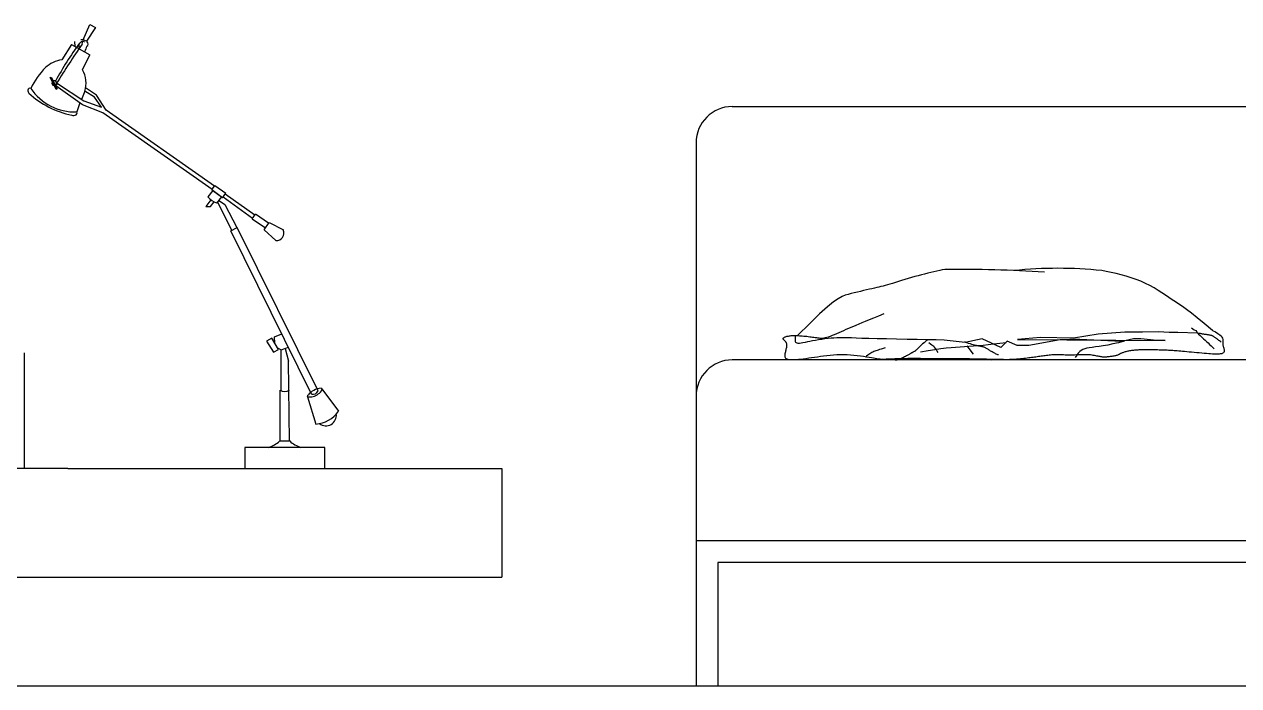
# Model space of a CAD drawing. Header units: inches. Extents: x 11.2 to 54.2, y 16.2 to 41.
# Drawn here: x 22.765 to 24.443, y 34.287 to 35.2 of the extents above; entities that cross this region are included whole.
import ezdxf

# ---------------------------------------------------------------- set-up
doc = ezdxf.new("R2010")
doc.units = ezdxf.units.IN
doc.header["$MEASUREMENT"] = 0
doc.layers.add('1', color=1, linetype='Continuous')
doc.layers.add('4', color=4, linetype='Continuous')

msp = doc.modelspace()

# ---------------------------------------------------------------- linework, layer by layer
at = {"layer": '1'}
for p, q in [((22.8461, 35.1788), (22.8554, 35.2002)), ((22.8554, 35.2002), (22.8633, 35.196)), ((22.8633, 35.196), (22.8509, 35.1768)), ((22.8299, 35.1722), (22.8167, 35.151)), ((22.8299, 35.1722), (22.8552, 35.1583)), ((22.8349, 35.1695), (22.8347, 35.1767)), ((22.8453, 35.1373), (22.8552, 35.1583)), ((22.8005, 35.1266), (22.802, 35.1274)), ((22.8089, 35.1101), (22.8005, 35.1266)), ((22.802, 35.1274), (22.8103, 35.1109)), ((22.8082, 35.1154), (22.8107, 35.1186)), ((22.8451, 35.0889), (22.8082, 35.1154)), ((22.8107, 35.1186), (22.8471, 35.0944)), ((22.8103, 35.1109), (22.8089, 35.1101)), ((22.8483, 35.1078), (22.844, 35.0964)), ((22.8616, 35.0997), (22.8483, 35.1078)), ((22.8647, 35.1026), (22.8492, 35.1125)), ((22.8715, 35.0856), (22.8616, 35.0997)), ((22.8781, 35.0817), (22.8647, 35.1026)), ((22.8414, 35.0916), (22.8372, 35.0793)), ((22.8735, 35.0782), (22.8451, 35.0889)), ((22.8471, 35.0944), (22.8715, 35.0856)), ((23.0275, 34.9766), (22.8781, 35.0817)), ((23.7433, 35.0867), (25.1433, 35.0867)), ((23.0242, 34.9722), (22.8735, 35.0782)), ((23.6933, 35.0367), (23.6933, 34.2867)), ((23.0255, 34.9705), (23.0184, 34.9619)), ((23.0238, 34.9717), (23.0282, 34.9774)), ((23.0387, 34.9608), (23.0238, 34.9717)), ((23.0255, 34.9705), (23.0371, 34.9619)), ((23.0282, 34.9774), (23.0433, 34.9671)), ((23.0387, 34.9608), (23.0433, 34.9671)), ((23.0426, 34.9662), (23.0836, 34.9373)), ((23.0228, 34.9578), (23.0158, 34.9488)), ((23.0158, 34.9488), (23.0223, 34.9487)), ((23.0223, 34.9487), (23.0273, 34.9549)), ((23.0371, 34.9619), (23.0302, 34.9534)), ((23.0518, 34.9159), (23.0316, 34.9551)), ((23.0334, 34.9573), (23.042, 34.9513)), ((23.0395, 34.9619), (23.0803, 34.9326)), ((23.042, 34.9513), (23.0586, 34.9194)), ((23.0795, 34.9315), (23.0842, 34.9382)), ((23.0795, 34.9315), (23.098, 34.919)), ((23.1024, 34.9255), (23.0842, 34.9382)), ((23.0503, 34.9152), (23.0589, 34.9196)), ((23.1619, 34.6896), (23.0503, 34.9152)), ((23.1707, 34.694), (23.0589, 34.9196)), ((23.0963, 34.9164), (23.1031, 34.9264)), ((23.0963, 34.9164), (23.1124, 34.9016)), ((23.1031, 34.9264), (23.1228, 34.9163)), ((23.9817, 34.8476), (23.9772, 34.8463)), ((23.9863, 34.849), (23.9817, 34.8476)), ((23.9909, 34.8504), (23.9863, 34.849)), ((23.9955, 34.8517), (23.9909, 34.8504)), ((24.0002, 34.853), (23.9955, 34.8517)), ((24.0047, 34.8542), (24.0002, 34.853)), ((24.0092, 34.8553), (24.0047, 34.8542)), ((24.0136, 34.8564), (24.0092, 34.8553)), ((24.0179, 34.8574), (24.0136, 34.8564)), ((24.0221, 34.8584), (24.0179, 34.8574)), ((24.0261, 34.8593), (24.0221, 34.8584)), ((24.03, 34.8601), (24.0261, 34.8593)), ((24.0336, 34.8609), (24.03, 34.8601)), ((24.0372, 34.8616), (24.0336, 34.8609)), ((24.2602, 34.8589), (24.2539, 34.86)), ((24.2668, 34.8576), (24.2602, 34.8589)), ((24.2737, 34.8561), (24.2668, 34.8576)), ((24.2807, 34.8544), (24.2737, 34.8561)), ((24.2877, 34.8525), (24.2807, 34.8544)), ((24.2947, 34.8503), (24.2877, 34.8525)), ((24.3016, 34.8479), (24.2947, 34.8503)), ((24.3082, 34.8453), (24.3016, 34.8479)), ((23.9162, 34.8304), (23.9119, 34.8294)), ((23.9205, 34.8314), (23.9162, 34.8304)), ((23.9248, 34.8324), (23.9205, 34.8314)), ((23.9289, 34.8334), (23.9248, 34.8324)), ((23.9328, 34.8342), (23.9289, 34.8334)), ((23.9364, 34.8351), (23.9328, 34.8342)), ((23.9398, 34.8358), (23.9364, 34.8351)), ((23.9429, 34.8365), (23.9398, 34.8358)), ((23.9459, 34.8372), (23.9429, 34.8365)), ((23.9488, 34.8379), (23.9459, 34.8372)), ((23.9517, 34.8387), (23.9488, 34.8379)), ((23.9547, 34.8395), (23.9517, 34.8387)), ((23.9578, 34.8404), (23.9547, 34.8395)), ((23.9611, 34.8413), (23.9578, 34.8404)), ((23.9648, 34.8424), (23.9611, 34.8413)), ((23.9687, 34.8436), (23.9648, 34.8424)), ((23.9729, 34.8449), (23.9687, 34.8436)), ((23.9772, 34.8463), (23.9729, 34.8449)), ((24.3146, 34.8424), (24.3082, 34.8453)), ((24.3206, 34.8393), (24.3146, 34.8424)), ((24.3263, 34.8361), (24.3206, 34.8393)), ((24.3318, 34.8328), (24.3263, 34.8361)), ((24.337, 34.8294), (24.3318, 34.8328)), ((23.8832, 34.8167), (23.8748, 34.8098)), ((23.8898, 34.8213), (23.8832, 34.8167)), ((23.895, 34.8242), (23.8898, 34.8213)), ((23.8994, 34.826), (23.895, 34.8242)), ((23.9035, 34.8272), (23.8994, 34.826)), ((23.9077, 34.8283), (23.9035, 34.8272)), ((23.9119, 34.8294), (23.9077, 34.8283)), ((24.342, 34.8261), (24.337, 34.8294)), ((24.3468, 34.8229), (24.342, 34.8261)), ((24.3514, 34.8198), (24.3468, 34.8229)), ((24.3558, 34.8169), (24.3514, 34.8198)), ((24.3604, 34.8139), (24.3558, 34.8169)), ((24.3654, 34.8104), (24.3604, 34.8139)), ((23.864, 34.8002), (23.8504, 34.7872)), ((23.8748, 34.8098), (23.864, 34.8002)), ((23.9389, 34.795), (23.9457, 34.7978)), ((23.9457, 34.7978), (23.9533, 34.801)), ((24.3711, 34.8063), (24.3654, 34.8104)), ((24.3778, 34.8013), (24.3711, 34.8063)), ((24.3858, 34.7949), (24.3778, 34.8013)), ((23.8504, 34.7872), (23.8334, 34.7702)), ((23.9009, 34.779), (23.9043, 34.7805)), ((23.9043, 34.7805), (23.9076, 34.7819)), ((23.9076, 34.7819), (23.9111, 34.7834)), ((23.9111, 34.7834), (23.9147, 34.7849)), ((23.9147, 34.7849), (23.9186, 34.7866)), ((23.9186, 34.7866), (23.9229, 34.7884)), ((23.9229, 34.7884), (23.9276, 34.7903)), ((23.9276, 34.7903), (23.933, 34.7925)), ((23.933, 34.7925), (23.9389, 34.795)), ((24.3955, 34.7871), (24.3858, 34.7949)), ((24.407, 34.7774), (24.3955, 34.7871)), ((23.1067, 34.7667), (23.0993, 34.7626)), ((23.0993, 34.7626), (23.109, 34.7475)), ((23.1162, 34.7513), (23.1067, 34.7667)), ((23.1107, 34.7684), (23.1209, 34.7726)), ((23.111, 34.7597), (23.1107, 34.7684)), ((23.8137, 34.7662), (23.8138, 34.7666)), ((23.8137, 34.7659), (23.8137, 34.7662)), ((23.8138, 34.7655), (23.8137, 34.7659)), ((23.8138, 34.7666), (23.814, 34.767)), ((23.814, 34.7651), (23.8138, 34.7655)), ((23.814, 34.767), (23.8144, 34.7673)), ((23.8142, 34.7647), (23.814, 34.7651)), ((23.8146, 34.7644), (23.8142, 34.7647)), ((23.8144, 34.7673), (23.8149, 34.7677)), ((23.815, 34.764), (23.8146, 34.7644)), ((23.8149, 34.7677), (23.8155, 34.768)), ((23.8154, 34.7636), (23.815, 34.764)), ((23.8158, 34.7632), (23.8154, 34.7636)), ((23.8155, 34.768), (23.8162, 34.7684)), ((23.8163, 34.7627), (23.8158, 34.7632)), ((23.8162, 34.7684), (23.817, 34.7687)), ((23.8167, 34.7623), (23.8163, 34.7627)), ((23.817, 34.7687), (23.8179, 34.769)), ((23.8179, 34.769), (23.8189, 34.7693)), ((23.8189, 34.7693), (23.82, 34.7695)), ((23.82, 34.7695), (23.8211, 34.7697)), ((23.8211, 34.7697), (23.8223, 34.7699)), ((23.8223, 34.7699), (23.8235, 34.7701)), ((23.8235, 34.7701), (23.8249, 34.7702)), ((23.8249, 34.7702), (23.8263, 34.7702)), ((23.8263, 34.7702), (23.8277, 34.7703)), ((23.8277, 34.7703), (23.8293, 34.7703)), ((23.8293, 34.7703), (23.8309, 34.7703)), ((23.8309, 34.7703), (23.8326, 34.7702)), ((23.8326, 34.7702), (23.8343, 34.7702)), ((23.8343, 34.7702), (23.8362, 34.7701)), ((23.8362, 34.7701), (23.8381, 34.77)), ((23.8381, 34.77), (23.8401, 34.7698)), ((23.8401, 34.7698), (23.8422, 34.7697)), ((23.8422, 34.7697), (23.8443, 34.7695)), ((23.8443, 34.7695), (23.8464, 34.7693)), ((23.8464, 34.7693), (23.8484, 34.7691)), ((23.8484, 34.7691), (23.8505, 34.7688)), ((23.8505, 34.7688), (23.8525, 34.7686)), ((23.8525, 34.7686), (23.8544, 34.7683)), ((23.8544, 34.7683), (23.8562, 34.768)), ((23.8562, 34.768), (23.8579, 34.7677)), ((23.8579, 34.7677), (23.8596, 34.7675)), ((23.8596, 34.7675), (23.8612, 34.7672)), ((23.8612, 34.7672), (23.8628, 34.767)), ((23.8628, 34.767), (23.8644, 34.7669)), ((23.8644, 34.7669), (23.8661, 34.7668)), ((23.8661, 34.7668), (23.8679, 34.7669)), ((23.8679, 34.7669), (23.8697, 34.7671)), ((23.8697, 34.7671), (23.8718, 34.7675)), ((23.8718, 34.7675), (23.874, 34.768)), ((23.874, 34.768), (23.8764, 34.7687)), ((23.8764, 34.7687), (23.879, 34.7696)), ((23.879, 34.7696), (23.8818, 34.7707)), ((23.8818, 34.7707), (23.8848, 34.7719)), ((23.8848, 34.7719), (23.8878, 34.7732)), ((23.8878, 34.7732), (23.891, 34.7746)), ((23.891, 34.7746), (23.8943, 34.776)), ((23.8943, 34.776), (23.8976, 34.7775)), ((23.8976, 34.7775), (23.9009, 34.779)), ((24.407, 34.7774), (24.4113, 34.7753)), ((24.4113, 34.7753), (24.4146, 34.7733)), ((24.4146, 34.7733), (24.4171, 34.7715)), ((24.4171, 34.7715), (24.4189, 34.7698)), ((24.4189, 34.7698), (24.4201, 34.7681)), ((24.4201, 34.7681), (24.4208, 34.7666)), ((24.4208, 34.7666), (24.4211, 34.7651)), ((24.4211, 34.7651), (24.4212, 34.7637)), ((24.4212, 34.7637), (24.4212, 34.7623)), ((22.7647, 34.7467), (22.7647, 34.5867)), ((23.109, 34.7475), (23.1162, 34.7513)), ((23.1147, 34.7536), (23.1198, 34.7506)), ((23.1198, 34.7506), (23.1299, 34.7543)), ((23.1198, 34.6941), (23.1198, 34.7506)), ((23.1255, 34.7527), (23.1301, 34.7351)), ((23.8166, 34.7456), (23.8169, 34.7468)), ((23.8171, 34.7619), (23.8167, 34.7623)), ((23.8169, 34.7468), (23.8172, 34.7481)), ((23.8175, 34.7614), (23.8171, 34.7619)), ((23.8172, 34.7481), (23.8175, 34.7494)), ((23.8178, 34.7609), (23.8175, 34.7614)), ((23.8175, 34.7494), (23.8178, 34.7506)), ((23.8181, 34.7603), (23.8178, 34.7609)), ((23.8178, 34.7506), (23.818, 34.7519)), ((23.818, 34.7519), (23.8183, 34.7531)), ((23.8184, 34.7597), (23.8181, 34.7603)), ((23.8183, 34.7531), (23.8185, 34.7543)), ((23.8186, 34.759), (23.8184, 34.7597)), ((23.8185, 34.7543), (23.8187, 34.7554)), ((23.8187, 34.7582), (23.8186, 34.759)), ((23.8188, 34.7574), (23.8187, 34.7582)), ((23.8187, 34.7554), (23.8188, 34.7564)), ((23.8188, 34.7564), (23.8188, 34.7574)), ((24.2805, 34.7457), (24.2799, 34.7454)), ((24.2812, 34.7461), (24.2805, 34.7457)), ((24.2821, 34.7464), (24.2812, 34.7461)), ((24.283, 34.7467), (24.2821, 34.7464)), ((24.284, 34.7471), (24.283, 34.7467)), ((24.285, 34.7474), (24.284, 34.7471)), ((24.2862, 34.7477), (24.285, 34.7474)), ((24.2874, 34.748), (24.2862, 34.7477)), ((24.2886, 34.7484), (24.2874, 34.748)), ((24.2898, 34.7486), (24.2886, 34.7484)), ((24.2911, 34.7489), (24.2898, 34.7486)), ((24.2924, 34.7492), (24.2911, 34.7489)), ((24.2937, 34.7494), (24.2924, 34.7492)), ((24.295, 34.7496), (24.2937, 34.7494)), ((24.2964, 34.7498), (24.295, 34.7496)), ((24.2978, 34.7499), (24.2964, 34.7498)), ((24.2992, 34.7501), (24.2978, 34.7499)), ((24.3007, 34.7502), (24.2992, 34.7501)), ((24.3022, 34.7503), (24.3007, 34.7502)), ((24.3038, 34.7504), (24.3022, 34.7503)), ((24.3054, 34.7505), (24.3038, 34.7504)), ((24.3071, 34.7506), (24.3054, 34.7505)), ((24.3088, 34.7506), (24.3071, 34.7506)), ((24.3106, 34.7507), (24.3088, 34.7506)), ((24.3125, 34.7507), (24.3106, 34.7507)), ((24.3144, 34.7507), (24.3125, 34.7507)), ((24.3163, 34.7507), (24.3144, 34.7507)), ((24.3183, 34.7507), (24.3163, 34.7507)), ((24.3204, 34.7507), (24.3183, 34.7507)), ((24.3224, 34.7507), (24.3204, 34.7507)), ((24.3246, 34.7507), (24.3224, 34.7507)), ((24.3267, 34.7506), (24.3246, 34.7507)), ((24.3289, 34.7506), (24.3267, 34.7506)), ((24.3311, 34.7505), (24.3289, 34.7506)), ((24.3333, 34.7504), (24.3311, 34.7505)), ((24.3355, 34.7503), (24.3333, 34.7504)), ((24.3377, 34.7503), (24.3355, 34.7503)), ((24.3399, 34.7502), (24.3377, 34.7503)), ((24.3421, 34.7501), (24.3399, 34.7502)), ((24.3442, 34.75), (24.3421, 34.7501)), ((24.3462, 34.7499), (24.3442, 34.75)), ((24.3482, 34.7498), (24.3462, 34.7499)), ((24.3502, 34.7497), (24.3482, 34.7498)), ((24.3521, 34.7495), (24.3502, 34.7497)), ((24.3541, 34.7494), (24.3521, 34.7495)), ((24.3562, 34.7493), (24.3541, 34.7494)), ((24.3584, 34.7491), (24.3562, 34.7493)), ((24.3606, 34.7489), (24.3584, 34.7491)), ((24.3631, 34.7487), (24.3606, 34.7489)), ((24.3657, 34.7485), (24.3631, 34.7487)), ((24.3685, 34.7483), (24.3657, 34.7485)), ((24.3715, 34.748), (24.3685, 34.7483)), ((24.3748, 34.7476), (24.3715, 34.748)), ((24.3782, 34.7473), (24.3748, 34.7476)), ((24.3817, 34.747), (24.3782, 34.7473)), ((24.3852, 34.7466), (24.3817, 34.747)), ((24.3887, 34.7463), (24.3852, 34.7466)), ((24.3922, 34.7459), (24.3887, 34.7463)), ((24.3956, 34.7456), (24.3922, 34.7459)), ((24.3988, 34.7454), (24.3956, 34.7456)), ((24.4213, 34.7459), (24.4206, 34.7456)), ((24.4212, 34.7623), (24.4211, 34.761)), ((24.4211, 34.761), (24.4212, 34.7598)), ((24.4212, 34.7598), (24.4213, 34.7585)), ((24.4213, 34.7585), (24.4215, 34.7573)), ((24.4219, 34.7463), (24.4213, 34.7459)), ((24.4215, 34.7573), (24.4217, 34.7562)), ((24.4217, 34.7562), (24.422, 34.7551)), ((24.4224, 34.7467), (24.4219, 34.7463)), ((24.422, 34.7551), (24.4223, 34.7541)), ((24.4223, 34.7541), (24.4225, 34.7531)), ((24.4228, 34.7472), (24.4224, 34.7467)), ((24.4225, 34.7531), (24.4228, 34.7521)), ((24.4228, 34.7521), (24.423, 34.7513)), ((24.423, 34.7477), (24.4228, 34.7472)), ((24.423, 34.7513), (24.4232, 34.7504)), ((24.4232, 34.7483), (24.423, 34.7477)), ((24.4232, 34.7504), (24.4233, 34.7497)), ((24.4233, 34.749), (24.4232, 34.7483)), ((24.4233, 34.7497), (24.4233, 34.749)), ((23.1312, 34.6247), (23.1301, 34.7351)), ((25.1433, 34.7367), (23.7433, 34.7367)), ((23.8163, 34.7433), (23.8164, 34.7444)), ((23.8163, 34.7422), (23.8163, 34.7433)), ((23.8163, 34.7412), (23.8163, 34.7422)), ((23.8165, 34.7403), (23.8163, 34.7412)), ((23.8164, 34.7444), (23.8166, 34.7456)), ((23.8169, 34.7395), (23.8165, 34.7403)), ((23.8175, 34.7387), (23.8169, 34.7395)), ((23.8183, 34.7381), (23.8175, 34.7387)), ((23.8193, 34.7376), (23.8183, 34.7381)), ((23.8206, 34.7372), (23.8193, 34.7376)), ((23.8222, 34.7369), (23.8206, 34.7372)), ((23.8242, 34.7367), (23.8222, 34.7369)), ((23.8264, 34.7367), (23.8242, 34.7367)), ((23.829, 34.7367), (23.8264, 34.7367)), ((23.8317, 34.7369), (23.829, 34.7367)), ((23.8348, 34.7372), (23.8317, 34.7369)), ((23.838, 34.7375), (23.8348, 34.7372)), ((23.8415, 34.7379), (23.838, 34.7375)), ((23.8451, 34.7384), (23.8415, 34.7379)), ((23.8489, 34.7389), (23.8451, 34.7384)), ((23.8528, 34.7394), (23.8489, 34.7389)), ((23.8569, 34.7401), (23.8528, 34.7394)), ((23.861, 34.7407), (23.8569, 34.7401)), ((23.8652, 34.7413), (23.861, 34.7407)), ((23.8695, 34.7419), (23.8652, 34.7413)), ((23.874, 34.7424), (23.8695, 34.7419)), ((23.8784, 34.7429), (23.874, 34.7424)), ((23.883, 34.7433), (23.8784, 34.7429)), ((23.8876, 34.7436), (23.883, 34.7433)), ((23.8923, 34.7438), (23.8876, 34.7436)), ((23.8971, 34.7438), (23.8923, 34.7438)), ((23.9019, 34.7436), (23.8971, 34.7438)), ((23.9067, 34.7433), (23.9019, 34.7436)), ((23.9114, 34.7429), (23.9067, 34.7433)), ((23.916, 34.7424), (23.9114, 34.7429)), ((23.9205, 34.7418), (23.916, 34.7424)), ((23.9248, 34.7412), (23.9205, 34.7418)), ((23.9287, 34.7406), (23.9248, 34.7412)), ((23.9324, 34.74), (23.9287, 34.7406)), ((23.9357, 34.7394), (23.9324, 34.74)), ((23.9386, 34.7389), (23.9357, 34.7394)), ((23.941, 34.7385), (23.9386, 34.7389)), ((23.943, 34.7381), (23.941, 34.7385)), ((23.9447, 34.7379), (23.943, 34.7381)), ((23.9463, 34.7377), (23.9447, 34.7379)), ((23.9476, 34.7376), (23.9463, 34.7377)), ((23.949, 34.7375), (23.9476, 34.7376)), ((23.9504, 34.7375), (23.949, 34.7375)), ((23.952, 34.7375), (23.9504, 34.7375)), ((23.9538, 34.7375), (23.952, 34.7375)), ((23.9559, 34.7376), (23.9538, 34.7375)), ((23.9585, 34.7377), (23.9559, 34.7376)), ((23.9613, 34.7378), (23.9585, 34.7377)), ((23.9645, 34.7379), (23.9613, 34.7378)), ((23.9679, 34.738), (23.9645, 34.7379)), ((23.9714, 34.7382), (23.9679, 34.738)), ((23.9751, 34.7383), (23.9714, 34.7382)), ((23.9787, 34.7384), (23.9751, 34.7383)), ((23.9823, 34.7384), (23.9787, 34.7384)), ((23.9859, 34.7385), (23.9823, 34.7384)), ((23.9892, 34.7386), (23.9859, 34.7385)), ((23.9923, 34.7386), (23.9892, 34.7386)), ((23.9953, 34.7386), (23.9923, 34.7386)), ((23.9981, 34.7386), (23.9953, 34.7386)), ((24.0009, 34.7385), (23.9981, 34.7386)), ((24.0036, 34.7385), (24.0009, 34.7385)), ((24.0063, 34.7384), (24.0036, 34.7385)), ((24.0092, 34.7384), (24.0063, 34.7384)), ((24.0121, 34.7383), (24.0092, 34.7384)), ((24.0152, 34.7383), (24.0121, 34.7383)), ((24.0186, 34.7382), (24.0152, 34.7383)), ((24.0222, 34.7382), (24.0186, 34.7382)), ((24.0261, 34.7382), (24.0222, 34.7382)), ((24.0303, 34.7382), (24.0261, 34.7382)), ((24.0347, 34.7382), (24.0303, 34.7382)), ((24.0393, 34.7382), (24.0347, 34.7382)), ((24.0441, 34.7382), (24.0393, 34.7382)), ((24.0492, 34.7382), (24.0441, 34.7382)), ((24.0544, 34.7382), (24.0492, 34.7382)), ((24.0598, 34.7382), (24.0544, 34.7382)), ((24.0654, 34.7381), (24.0598, 34.7382)), ((24.0711, 34.738), (24.0654, 34.7381)), ((24.0769, 34.7379), (24.0711, 34.738)), ((24.0828, 34.7378), (24.0769, 34.7379)), ((24.0887, 34.7377), (24.0828, 34.7378)), ((24.0947, 34.7376), (24.0887, 34.7377)), ((24.1007, 34.7374), (24.0947, 34.7376)), ((24.1067, 34.7373), (24.1007, 34.7374)), ((24.1058, 34.7366), (24.1011, 34.7365)), ((24.1104, 34.7366), (24.1058, 34.7366)), ((24.1125, 34.7372), (24.1067, 34.7373)), ((24.1148, 34.7367), (24.1104, 34.7366)), ((24.1183, 34.7371), (24.1125, 34.7372)), ((24.1189, 34.7368), (24.1148, 34.7367)), ((24.124, 34.737), (24.1183, 34.7371)), ((24.1228, 34.7369), (24.1189, 34.7368)), ((24.1265, 34.7371), (24.1228, 34.7369)), ((24.1295, 34.737), (24.124, 34.737)), ((24.1299, 34.7372), (24.1265, 34.7371)), ((24.1348, 34.737), (24.1295, 34.737)), ((24.1331, 34.7374), (24.1299, 34.7372)), ((24.1361, 34.7376), (24.1331, 34.7374)), ((24.1399, 34.7369), (24.1348, 34.737)), ((24.1389, 34.7379), (24.1361, 34.7376)), ((24.1416, 34.7381), (24.1389, 34.7379)), ((24.1449, 34.737), (24.1399, 34.7369)), ((24.1441, 34.7383), (24.1416, 34.7381)), ((24.1464, 34.7386), (24.1441, 34.7383)), ((24.1487, 34.7388), (24.1464, 34.7386)), ((24.1509, 34.7391), (24.1487, 34.7388)), ((24.153, 34.7394), (24.1509, 34.7391)), ((24.1551, 34.7396), (24.153, 34.7394)), ((24.1571, 34.7399), (24.1551, 34.7396)), ((24.159, 34.7402), (24.1571, 34.7399)), ((24.161, 34.7404), (24.159, 34.7402)), ((24.1629, 34.7407), (24.161, 34.7404)), ((24.1648, 34.741), (24.1629, 34.7407)), ((24.1666, 34.7412), (24.1648, 34.741)), ((24.1685, 34.7415), (24.1666, 34.7412)), ((24.1703, 34.7418), (24.1685, 34.7415)), ((24.1722, 34.742), (24.1703, 34.7418)), ((24.174, 34.7423), (24.1722, 34.742)), ((24.1758, 34.7425), (24.174, 34.7423)), ((24.1777, 34.7428), (24.1758, 34.7425)), ((24.1795, 34.743), (24.1777, 34.7428)), ((24.1814, 34.7432), (24.1795, 34.743)), ((24.1833, 34.7434), (24.1814, 34.7432)), ((24.1851, 34.7436), (24.1833, 34.7434)), ((24.1871, 34.7437), (24.1851, 34.7436)), ((24.189, 34.7438), (24.1871, 34.7437)), ((24.1909, 34.7438), (24.189, 34.7438)), ((24.1929, 34.7438), (24.1909, 34.7438)), ((24.1949, 34.7438), (24.1929, 34.7438)), ((24.1969, 34.7437), (24.1949, 34.7438)), ((24.199, 34.7436), (24.1969, 34.7437)), ((24.2011, 34.7435), (24.199, 34.7436)), ((24.2032, 34.7434), (24.2011, 34.7435)), ((24.2053, 34.7433), (24.2032, 34.7434)), ((24.2075, 34.7433), (24.2053, 34.7433)), ((24.2097, 34.7432), (24.2075, 34.7433)), ((24.212, 34.7432), (24.2097, 34.7432)), ((24.2142, 34.7433), (24.212, 34.7432)), ((24.2165, 34.7434), (24.2142, 34.7433)), ((24.2189, 34.7435), (24.2165, 34.7434)), ((24.2212, 34.7436), (24.2189, 34.7435)), ((24.2235, 34.7437), (24.2212, 34.7436)), ((24.2258, 34.7438), (24.2235, 34.7437)), ((24.2281, 34.7439), (24.2258, 34.7438)), ((24.2303, 34.7439), (24.2281, 34.7439)), ((24.2325, 34.7439), (24.2303, 34.7439)), ((24.2346, 34.7439), (24.2325, 34.7439)), ((24.2367, 34.7437), (24.2346, 34.7439)), ((24.2386, 34.7435), (24.2367, 34.7437)), ((24.2405, 34.7433), (24.2386, 34.7435)), ((24.2423, 34.743), (24.2405, 34.7433)), ((24.2441, 34.7427), (24.2423, 34.743)), ((24.2458, 34.7424), (24.2441, 34.7427)), ((24.2473, 34.742), (24.2458, 34.7424)), ((24.2488, 34.7417), (24.2473, 34.742)), ((24.2502, 34.7414), (24.2488, 34.7417)), ((24.2516, 34.7412), (24.2502, 34.7414)), ((24.2528, 34.741), (24.2516, 34.7412)), ((24.254, 34.7408), (24.2528, 34.741)), ((24.2551, 34.7407), (24.254, 34.7408)), ((24.2562, 34.7406), (24.2551, 34.7407)), ((24.2573, 34.7406), (24.2562, 34.7406)), ((24.2583, 34.7406), (24.2573, 34.7406)), ((24.2594, 34.7406), (24.2583, 34.7406)), ((24.2605, 34.7407), (24.2594, 34.7406)), ((24.2616, 34.7408), (24.2605, 34.7407)), ((24.2628, 34.7409), (24.2616, 34.7408)), ((24.2641, 34.741), (24.2628, 34.7409)), ((24.2654, 34.7412), (24.2641, 34.741)), ((24.2667, 34.7414), (24.2654, 34.7412)), ((24.2681, 34.7416), (24.2667, 34.7414)), ((24.2694, 34.7418), (24.2681, 34.7416)), ((24.2707, 34.742), (24.2694, 34.7418)), ((24.2719, 34.7423), (24.2707, 34.742)), ((24.2731, 34.7425), (24.2719, 34.7423)), ((24.2741, 34.7428), (24.2731, 34.7425)), ((24.275, 34.743), (24.2741, 34.7428)), ((24.2758, 34.7433), (24.275, 34.743)), ((24.2765, 34.7435), (24.2758, 34.7433)), ((24.2771, 34.7438), (24.2765, 34.7435)), ((24.2776, 34.7441), (24.2771, 34.7438)), ((24.278, 34.7443), (24.2776, 34.7441)), ((24.2784, 34.7446), (24.278, 34.7443)), ((24.2789, 34.7449), (24.2784, 34.7446)), ((24.2794, 34.7451), (24.2789, 34.7449)), ((24.2799, 34.7454), (24.2794, 34.7451)), ((24.4018, 34.7451), (24.3988, 34.7454)), ((24.4045, 34.7449), (24.4018, 34.7451)), ((24.4071, 34.7448), (24.4045, 34.7449)), ((24.4093, 34.7447), (24.4071, 34.7448)), ((24.4114, 34.7446), (24.4093, 34.7447)), ((24.4132, 34.7446), (24.4114, 34.7446)), ((24.4149, 34.7447), (24.4132, 34.7446)), ((24.4163, 34.7447), (24.4149, 34.7447)), ((24.4176, 34.7449), (24.4163, 34.7447)), ((24.4188, 34.7451), (24.4176, 34.7449)), ((24.4198, 34.7453), (24.4188, 34.7451)), ((24.4206, 34.7456), (24.4198, 34.7453)), ((23.1762, 34.6969), (23.1991, 34.6659)), ((23.1182, 34.6247), (23.1182, 34.6949)), ((23.1562, 34.6857), (23.1675, 34.6481)), ((23.18, 34.6157), (23.0695, 34.6157)), ((23.0695, 34.6157), (23.0695, 34.5867)), ((23.1312, 34.6247), (23.1182, 34.6247)), ((23.18, 34.5867), (23.18, 34.6157)), ((22.8247, 34.5867), (21.0247, 34.5867)), ((22.8247, 34.5867), (23.4247, 34.5867)), ((23.0695, 34.5867), (23.18, 34.5867)), ((23.4247, 34.5867), (23.4247, 34.4367)), ((25.1933, 34.4867), (23.6933, 34.4867)), ((23.7233, 34.4567), (23.7233, 34.2867)), ((25.1633, 34.4567), (23.7233, 34.4567)), ((21.0247, 34.4367), (22.8247, 34.4367)), ((22.8247, 34.4367), (23.4247, 34.4367))]:
    msp.add_line(p, q, dxfattribs=at)
for points in [[(24.3862, 34.7735), (24.3849, 34.777), (24.3815, 34.778), (24.378, 34.7804)], [(24.0362, 34.7641), (24.0253, 34.7644), (24.0127, 34.7646), (23.999, 34.7648), (23.9848, 34.7651), (23.9704, 34.7654), (23.9565, 34.7656), (23.9435, 34.7659), (23.9321, 34.7662), (23.9225, 34.7665), (23.9147, 34.7667), (23.9083, 34.767), (23.903, 34.7672), (23.8986, 34.7673), (23.8948, 34.7673), (23.8912, 34.7673), (23.8877, 34.7672), (23.8838, 34.7669), (23.8798, 34.7666), (23.8756, 34.7661), (23.8713, 34.7656), (23.8669, 34.765), (23.8626, 34.7644), (23.8584, 34.7637), (23.8544, 34.763), (23.8507, 34.7622), (23.8472, 34.7615), (23.8439, 34.7609), (23.841, 34.7603), (23.8385, 34.7599), (23.8363, 34.7596), (23.8345, 34.7595), (23.833, 34.7597), (23.832, 34.7601), (23.8313, 34.7608), (23.8309, 34.7618), (23.8307, 34.763), (23.8307, 34.7645), (23.8308, 34.7662), (23.8308, 34.7681), (23.8309, 34.7703)], [(24.0135, 34.7645), (24.0107, 34.7624), (24.0084, 34.7605), (24.0063, 34.7587), (24.0046, 34.7572), (24.0031, 34.7557), (24.0018, 34.7545), (24.0007, 34.7534), (23.9997, 34.7524), (23.9988, 34.7515), (23.998, 34.7507), (23.9973, 34.7501), (23.9966, 34.7495), (23.9959, 34.749), (23.9952, 34.7485), (23.9946, 34.7481), (23.994, 34.7478), (23.9934, 34.7474), (23.9928, 34.7472), (23.9923, 34.7469), (23.9918, 34.7466), (23.9912, 34.7463), (23.9907, 34.746), (23.9901, 34.7457), (23.9896, 34.7454), (23.989, 34.7451), (23.9883, 34.7447), (23.9876, 34.7443), (23.9868, 34.7438), (23.9859, 34.7434), (23.985, 34.7428), (23.9839, 34.7422), (23.9827, 34.7416), (23.9814, 34.7409), (23.98, 34.7402), (23.9785, 34.7395), (23.9768, 34.7387), (23.975, 34.738), (23.973, 34.7372), (23.9709, 34.7364), (23.9687, 34.7357)], [(24.3302, 34.7635), (24.3079, 34.7657), (24.298, 34.7656), (24.2815, 34.762), (24.2237, 34.7649), (24.21, 34.7647), (24.1964, 34.7646), (24.1531, 34.7567), (24.137, 34.7566), (24.1233, 34.7626), (24.1144, 34.7539), (24.0885, 34.766), (24.065, 34.7608), (24.0362, 34.7641), (24.023, 34.7644)], [(24.3862, 34.7735), (24.3592, 34.7745), (24.347, 34.7744), (24.3323, 34.7754), (24.3102, 34.7752), (24.2857, 34.775), (24.249, 34.7722), (24.2148, 34.7669), (24.1695, 34.7677), (24.1376, 34.7649), (24.3417, 34.7633), (24.3302, 34.7635)], [(24.285, 34.7624), (24.2769, 34.7604), (24.2694, 34.7587), (24.2624, 34.7573), (24.2561, 34.7562), (24.2503, 34.7553), (24.2451, 34.7546), (24.2406, 34.754), (24.2366, 34.7534), (24.2333, 34.7528), (24.2304, 34.7521), (24.2279, 34.7511), (24.2257, 34.7499), (24.2236, 34.7482), (24.2215, 34.7461), (24.2194, 34.7434), (24.217, 34.74)], [(24.4189, 34.7612), (24.4179, 34.7621), (24.4169, 34.7629), (24.4159, 34.7636), (24.415, 34.7644), (24.4141, 34.765), (24.4133, 34.7657), (24.4125, 34.7663), (24.4117, 34.7668), (24.411, 34.7673), (24.4103, 34.7678), (24.4097, 34.7682), (24.4091, 34.7686), (24.4086, 34.769), (24.408, 34.7693), (24.4075, 34.7696), (24.407, 34.7698), (24.4064, 34.7701), (24.4059, 34.7703), (24.4052, 34.7705), (24.4046, 34.7706), (24.4039, 34.7708), (24.4031, 34.7709), (24.4023, 34.7711), (24.4014, 34.7712), (24.4006, 34.7713), (24.3997, 34.7714), (24.3988, 34.7716), (24.3979, 34.7717), (24.3969, 34.7718), (24.396, 34.772), (24.3951, 34.7721), (24.3943, 34.7723), (24.3934, 34.7725), (24.3925, 34.7726), (24.3916, 34.7728), (24.3906, 34.773), (24.3896, 34.7731), (24.3885, 34.7733), (24.3874, 34.7734), (24.3862, 34.7735)], [(24.3874, 34.7727), (24.3899, 34.7703), (24.3922, 34.7681), (24.3945, 34.766), (24.3967, 34.764), (24.3989, 34.7621), (24.4009, 34.7601), (24.403, 34.7582), (24.4051, 34.7562), (24.4071, 34.7541), (24.4092, 34.7518)], [(23.9546, 34.7532), (23.9517, 34.7524), (23.9492, 34.7516), (23.947, 34.7509), (23.9451, 34.7503), (23.9434, 34.7497), (23.9419, 34.7492), (23.9405, 34.7486), (23.9391, 34.7481), (23.9377, 34.7475), (23.9363, 34.7469), (23.9349, 34.7461), (23.9335, 34.7453), (23.932, 34.7444), (23.9305, 34.7433), (23.929, 34.742), (23.9275, 34.7406)], [(24.0035, 34.7477), (24.014, 34.7496), (24.0232, 34.7511), (24.0315, 34.7523), (24.0389, 34.7532), (24.0457, 34.7539), (24.052, 34.7544), (24.0581, 34.7548), (24.0641, 34.7552), (24.0702, 34.7556), (24.0765, 34.7561), (24.083, 34.7566), (24.0899, 34.7572), (24.0971, 34.7579), (24.1048, 34.7587), (24.113, 34.7597), (24.1218, 34.7608)], [(24.0279, 34.747), (24.0266, 34.749), (24.0256, 34.7506), (24.0247, 34.752), (24.0238, 34.7531), (24.0229, 34.7542), (24.0218, 34.7551), (24.0206, 34.7561), (24.0191, 34.7573), (24.0173, 34.7586), (24.015, 34.7601)], [(24.1112, 34.7435), (24.1103, 34.7438), (24.1093, 34.7442), (24.1082, 34.7447), (24.1071, 34.7452), (24.106, 34.7458), (24.1048, 34.7464), (24.1037, 34.747), (24.1025, 34.7477), (24.1014, 34.7483), (24.1003, 34.749), (24.0993, 34.7496), (24.0983, 34.7503), (24.0974, 34.7509), (24.0964, 34.7514), (24.0956, 34.752), (24.0947, 34.7525), (24.0939, 34.753), (24.0931, 34.7534), (24.0924, 34.7538), (24.0916, 34.7541), (24.0908, 34.7544), (24.0901, 34.7546), (24.0893, 34.7549), (24.0885, 34.755), (24.0877, 34.7552), (24.0869, 34.7553), (24.086, 34.7555), (24.0851, 34.7556), (24.0841, 34.7558), (24.083, 34.756), (24.0819, 34.7562), (24.0807, 34.7564), (24.0794, 34.7567), (24.0779, 34.7571), (24.0763, 34.7576), (24.0745, 34.7582), (24.0724, 34.7588), (24.07, 34.7596), (24.0674, 34.7605), (24.0645, 34.7616)], [(24.0769, 34.7446), (24.0709, 34.7524), (24.068, 34.7563)]]:
    msp.add_lwpolyline(points, dxfattribs=at)
for centre, radius, start, end in [((23.1522, 34.9407), 0.3889, 143.143, 152.254), ((24.1242, 34.2999), 1.549, 145.7005, 148.0781), ((22.8456, 35.1709), 0.0055, 63.0356, 205.1189), ((22.8441, 35.1675), 0.0115, 50.1594, 96.2533), ((22.8414, 35.1751), 0.00399, 325.3866, 18.4759), ((23.0437, 35.089), 0.2089, 157.1184, 159.4793), ((22.849, 35.1732), 0.00396, 302.0344, 50.6036), ((22.8207, 35.1127), 0.0385, 95.9067, 134.0144), ((22.8711, 35.0646), 0.1082, 135.5096, 154.2163), ((22.8137, 35.1192), 0.0364, 341.7547, 29.8103), ((22.8062, 35.119), 0.00329, 146.9272, 266.9498), ((22.8062, 35.119), 0.00329, 296.5453, 116.5453), ((22.7724, 35.1092), 0.00274, 61.8194, 176.8929), ((22.7757, 35.1091), 0.00603, 177.4486, 221.4665), ((22.8566, 35.1985), 0.1266, 227.5561, 258.0268), ((22.8353, 35.154), 0.0748, 214.5363, 271.5032), ((23.7433, 35.0367), 0.05, 90, 180), ((22.8325, 35.0822), 0.0078, 242.4279, 288.0538), ((22.8348, 35.0777), 0.00291, 272.05, 33.6325), ((23.0432, 34.9842), 0.0333, 222.0474, 247.2138), ((23.1133, 34.9119), 0.0104, 265.2127, 24.8025), ((24.1932, 34.275), 0.5882, 84.0734, 95.8991), ((24.0557, 32.9982), 1.8635, 86.3374, 90.5705), ((23.7433, 34.6867), 0.05, 90, 180), ((23.1772, 34.671), 0.0266, 94.9542, 139.8169), ((23.166, 34.7004), 0.0116, 295.3534, 335.1969), ((23.1747, 34.6957), 0.00189, 355.7592, 84.3572), ((23.1247, 34.7059), 0.0128, 239.3805, 300.6195), ((23.1577, 34.6866), 0.0018, 118.8771, 211.2257), ((23.1591, 34.7038), 0.0183, 260.9148, 310.6591), ((23.1638, 34.6967), 0.00744, 254.714, 338.1028), ((23.1641, 34.6911), 0.0432, 274.6004, 324.168), ((23.1818, 34.6601), 0.0143, 231.5989, 7.7761), ((23.0891, 34.6566), 0.043, 288.1224, 312.1604), ((23.1604, 34.6566), 0.043, 227.8396, 251.8776)]:
    msp.add_arc(centre, radius, start, end, dxfattribs=at)
at = {"layer": '4'}
msp.add_line((11.4922, 34.2867), (31.8184, 34.2867), dxfattribs=at)

doc.saveas('drawing.dxf')
